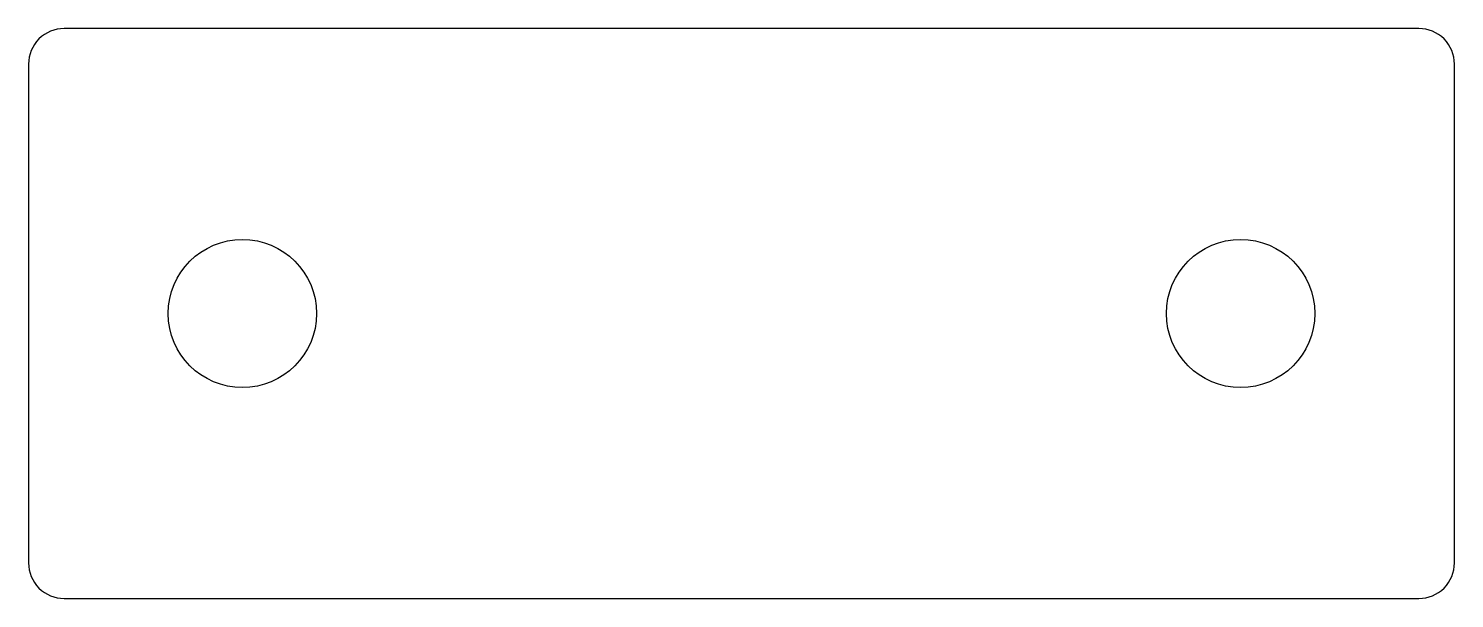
# Model space of a CAD drawing. Header units: inches. Extents: x -2.5 to 0, y -1 to 0.
import ezdxf

# ---------------------------------------------------------------- set-up
doc = ezdxf.new("R2010")
doc.units = ezdxf.units.IN
doc.header["$MEASUREMENT"] = 0

msp = doc.modelspace()

# ---------------------------------------------------------------- linework, layer by layer
msp.add_lwpolyline([(-2.5, -0.9375, 0.414214), (-2.4375, -1), (-0.0625, -1, 0.414214), (0, -0.9375), (0, -0.0625, 0.414214), (-0.0625, 0), (-2.4375, 0, 0.414214), (-2.5, -0.0625)], format="xyb", close=True)
for centre in [(-2.125, -0.5), (-0.375, -0.5)]:
    msp.add_circle(centre, 0.13)

doc.saveas('drawing.dxf')
